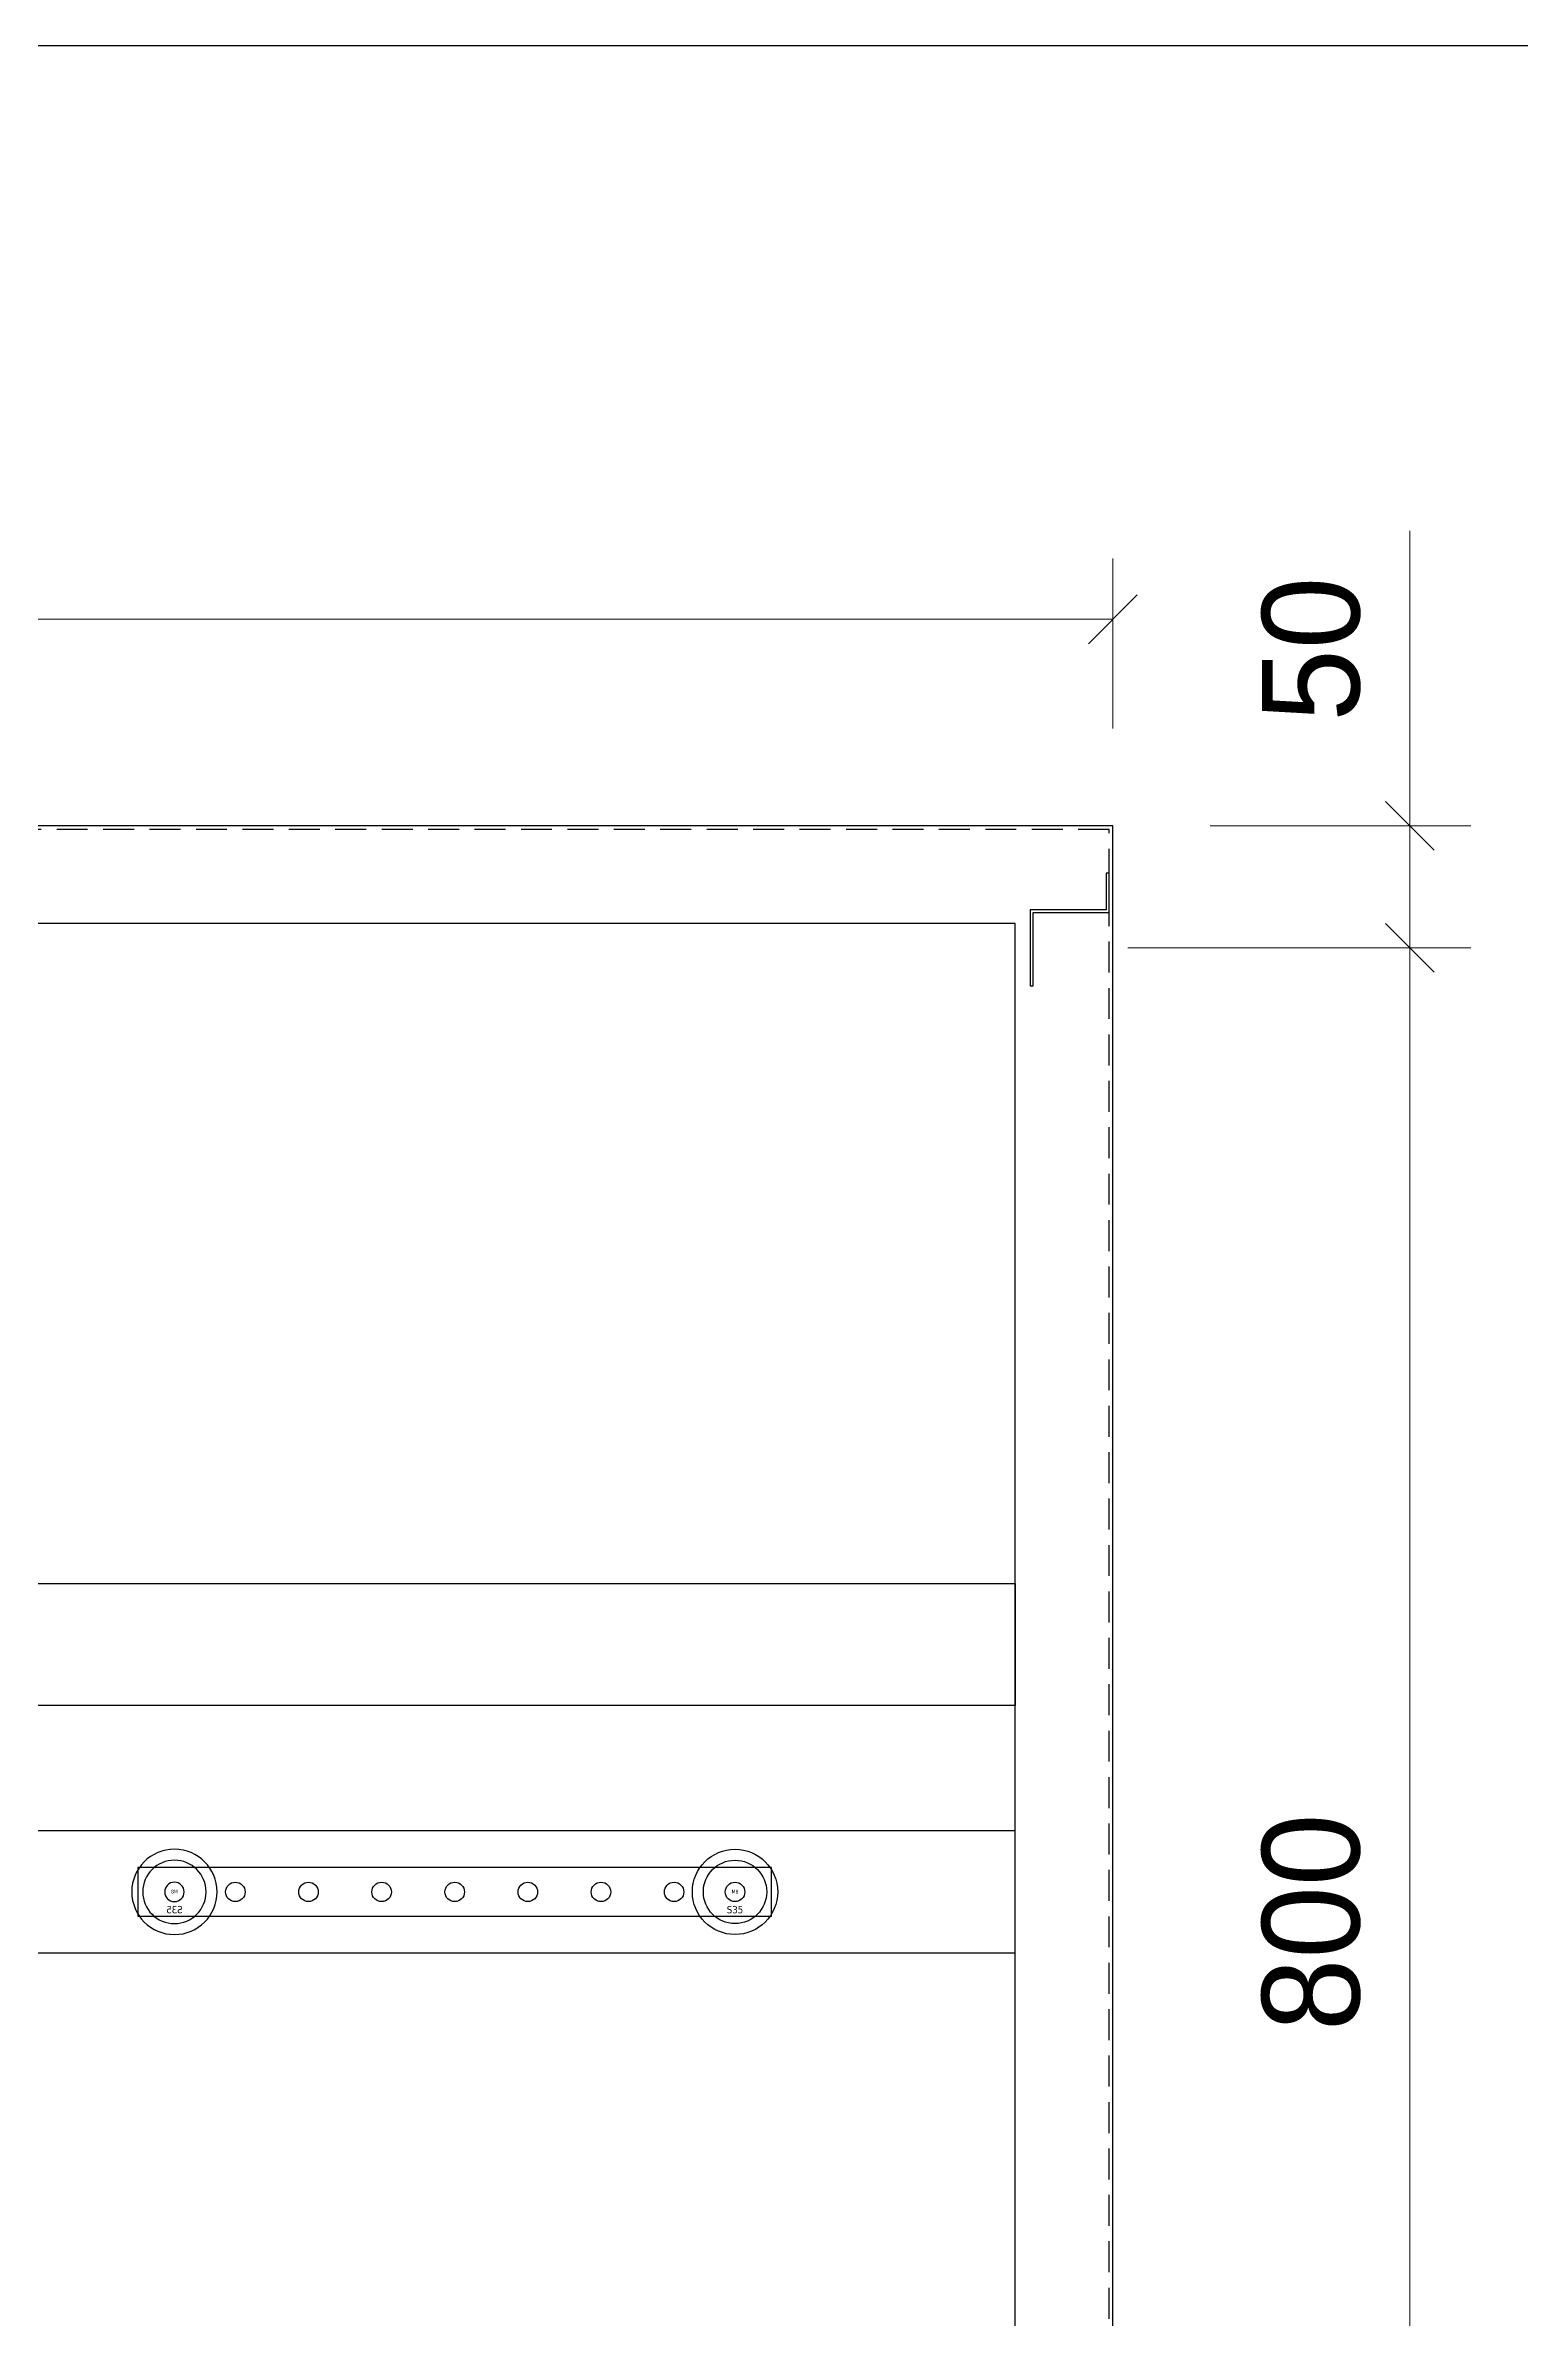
# Model space of a CAD drawing. Header units: millimetres. Extents: x 0 to 5940, y 0 to 4200.
# Drawn here: x 4506 to 5111, y 3267 to 4200 of the extents above; entities that cross this region are included whole.
import ezdxf
from ezdxf.enums import TextEntityAlignment as Align

# ---------------------------------------------------------------- set-up
doc = ezdxf.new("R2010")
doc.units = ezdxf.units.MM
doc.linetypes.add('HIDDENX2', pattern=[19.05, 12.7, -6.35])
doc.layers.add('DIM', color=253, linetype='Continuous')
doc.styles.add('Tahoma (Input Text)', font='tahoma.ttf')
doc.dimstyles.new('Dim-40', dxfattribs={"dimtxt": 40, "dimasz": 20, "dimexe": 25, "dimexo": 40, "dimgap": 20, "dimtad": 1, "dimdec": 0, "dimtxsty": 'Standard', "dimblk": 'OBLIQUE', "dimcen": 15, "dimclrd": 5, "dimclre": 5, "dimclrt": 3, "dimazin": 3, "dimtfac": 1, "dimtdec": 0, "dimtmove": 0, "dimatfit": 3, "dimldrblk": 'ARCHTICK', "dimlwd": 9, "dimlwe": 9})

# ---------------------------------------------------------------- blocks, each defined once
blk = doc.blocks.new('khungtenAsean2')
at = {"color": 7}
blk.add_lwpolyline([(0, 0), (2970, 0), (2970, -2100), (0, -2100)], close=True, dxfattribs=at)
at = {"color": 1, "style": 'Tahoma (Input Text)', "flags": 8}
for tag, p in [('#01', (137.05, -2021.28)), ('#03', (506.57, -2019.3)), ('#05', (1106.63, -2021.28)), ('#07', (1834.68, -2021.28)), ('#09', (2146.72, -2021.28)), ('#02', (98.46, -2081.28)), ('#04', (486.11, -2081.28)), ('#06', (1065.33, -2081.28)), ('#08', (1817.45, -2081.28)), ('#10', (2146.72, -2081.28))]:
    blk.add_attdef(tag, p, '', height=25, dxfattribs=at)
blk.add_attdef('#11', text='', height=25, dxfattribs=at).set_placement((2914.99, -2067.35), align=Align.CENTER)
blk = doc.blocks.new('*D11')
at = {"color": 0, "linetype": 'ByBlock', "lineweight": -2}
for p, q in [((3953.68, 3974.49), (3933.68, 3954.49)), ((4933.68, 3954.49), (4953.68, 3974.49))]:
    blk.add_line(p, q, dxfattribs=at)
at = {"layer": 'Defpoints', "color": 0, "transparency": 16777216}
for p in [(3943.68, 3964.49), (3943.68, 3879.72), (4943.68, 3879.72)]:
    blk.add_point(p, dxfattribs=at)
at = {"layer": 'DIM', "color": 5, "lineweight": 9, "transparency": 16777216}
for p, q in [((3943.68, 3919.72), (3943.68, 3989.49)), ((4943.68, 3919.72), (4943.68, 3989.49)), ((4943.68, 3964.49), (3943.68, 3964.49))]:
    blk.add_line(p, q, dxfattribs=at)
at = {"layer": 'DIM', "color": 3, "transparency": 16777216, "insert": (4443.68, 4004.92), "char_height": 40, "attachment_point": 5}
blk.add_mtext('1000', dxfattribs=at)
blk = doc.blocks.new('_ArchTick')
at = {"color": 0, "const_width": 0.15}
blk.add_lwpolyline([(-0.5, -0.5), (0.5, 0.5)], dxfattribs=at)
blk = doc.blocks.new('_Oblique')
at = {"color": 0, "linetype": 'ByBlock', "lineweight": -2}
blk.add_line((-0.5, -0.5), (0.5, 0.5), dxfattribs=at)
blk = doc.blocks.new('*D12')
at = {"color": 0, "linetype": 'ByBlock', "lineweight": -2}
for p, q in [((5075.56, 3869.72), (5055.56, 3889.72)), ((5055.56, 3839.72), (5075.56, 3819.72))]:
    blk.add_line(p, q, dxfattribs=at)
at = {"layer": 'Defpoints', "color": 0, "transparency": 16777216}
for p in [(4943.68, 3879.72), (4909.78, 3829.72), (5065.56, 3829.72)]:
    blk.add_point(p, dxfattribs=at)
at = {"layer": 'DIM', "color": 5, "lineweight": 9, "transparency": 16777216}
for p, q in [((5065.56, 3879.72), (5065.56, 4000.81)), ((4983.68, 3879.72), (5090.56, 3879.72)), ((5065.56, 3829.72), (5065.56, 3879.72)), ((4949.78, 3829.72), (5090.56, 3829.72))]:
    blk.add_line(p, q, dxfattribs=at)
at = {"layer": 'DIM', "color": 3, "transparency": 16777216, "insert": (5025.14, 3952.23), "char_height": 40, "attachment_point": 5, "rotation": 90}
blk.add_mtext('50', dxfattribs=at)
blk = doc.blocks.new('*D13')
at = {"color": 0, "linetype": 'ByBlock', "lineweight": -2}
for p, q in [((5075.56, 3819.72), (5055.56, 3839.72)), ((5055.56, 3039.72), (5075.56, 3019.72))]:
    blk.add_line(p, q, dxfattribs=at)
at = {"layer": 'Defpoints', "color": 0, "transparency": 16777216}
for p in [(4909.78, 3829.72), (4909.78, 3029.72), (5065.56, 3029.72)]:
    blk.add_point(p, dxfattribs=at)
at = {"layer": 'DIM', "color": 5, "lineweight": 9, "transparency": 16777216}
for p, q in [((4949.78, 3829.72), (5090.56, 3829.72)), ((5065.56, 3829.72), (5065.56, 3029.72)), ((4949.78, 3029.72), (5090.56, 3029.72))]:
    blk.add_line(p, q, dxfattribs=at)
at = {"layer": 'DIM', "color": 3, "transparency": 16777216, "insert": (5025.14, 3429.72), "char_height": 40, "attachment_point": 5, "rotation": 90}
blk.add_mtext('800', dxfattribs=at)
blk = doc.blocks.new('su35-2')
at = {"color": 1}
for radius in [17.5, 13, 4]:
    blk.add_circle((0, -0.09), radius, dxfattribs=at)
at = {"color": 1, "width": 30.0978, "attachment_point": 5}
for s, insert, char_height in [('{\\fTahoma|b0|i0|c0|p34;M8}', (0, 0), 1.5), ('{\\fTahoma|b0|i0|c0|p34;S35}', (0, -7.39), 3)]:
    blk.add_mtext(s, dxfattribs=dict(at, insert=insert, char_height=char_height))

msp = doc.modelspace()

# ---------------------------------------------------------------- linework, layer by layer
at = {"color": 7}
msp.add_lwpolyline([(4943.68, 3879.72), (3943.68, 3879.72), (3943.68, 2179.72), (4943.68, 2179.72)], close=True, dxfattribs=at)
at = {"color": 7, "linetype": 'HIDDENX2'}
msp.add_lwpolyline([(4942.18, 3878.22), (3945.18, 3878.22), (3945.18, 2181.22), (4942.18, 2181.22)], close=True, dxfattribs=at)
at = {"color": 8}
for points in [[(4910.98, 3814.12), (4910.98, 3844.12), (4942.18, 3844.12), (4942.18, 3860.32), (4940.98, 3860.32), (4940.98, 3845.32), (4909.78, 3845.32), (4909.78, 3814.12)], [(3983.68, 3568.72), (4903.68, 3568.72), (4903.68, 3518.72), (3983.68, 3518.72)], [(3983.68, 3417.22), (4903.68, 3417.22), (4903.68, 3467.22), (3983.68, 3467.22)]]:
    msp.add_lwpolyline(points, close=True, dxfattribs=at)
at = {"color": 4}
msp.add_lwpolyline([(4903.68, 3839.72), (3983.68, 3839.72), (3983.68, 2219.72), (4903.68, 2219.72)], close=True, dxfattribs=at)
at = {"color": 2}
msp.add_lwpolyline([(4543.68, 3432.22), (4803.68, 3432.22), (4803.68, 3452.22), (4543.68, 3452.22)], close=True, dxfattribs=at)
for centre in [(4583.68, 3442.22), (4613.68, 3442.22), (4643.68, 3442.22), (4673.68, 3442.22), (4703.68, 3442.22), (4733.68, 3442.22), (4763.68, 3442.22)]:
    msp.add_circle(centre, 4, dxfattribs=at)

# ---------------------------------------------------------------- block references
at = {"color": 7, "xscale": 2, "yscale": 2, "zscale": 2}
msp.add_blockref('khungtenAsean2', (0, 4200), dxfattribs=at)
at = {"color": 2, "xscale": -1}
msp.add_blockref('su35-2', (4558.68, 3442.31), dxfattribs=at)
at = {"color": 2}
msp.add_blockref('su35-2', (4788.68, 3442.31), dxfattribs=at)

# ---------------------------------------------------------------- dimensions: what is measured, and where the dimension line sits
at = {"layer": 'DIM', "color": 7}
dim = msp.add_linear_dim(base=(3943.68, 3964.49), p1=(4943.68, 3879.72), p2=(3943.68, 3879.72), angle=180, dimstyle='Dim-40', dxfattribs=at)
dim.commit()
dim.dimension.update_dxf_attribs({"geometry": '*D11', "text_midpoint": (4443.68, 3964.49), "dimtype": 160})
at = {"layer": 'DIM', "color": 2}
dim = msp.add_linear_dim(base=(5065.56, 3829.72), p1=(4943.68, 3879.72), p2=(4909.78, 3829.72), angle=90, dimstyle='Dim-40', dxfattribs=at)
dim.commit()
dim.dimension.update_dxf_attribs({"geometry": '*D12', "text_midpoint": (5065.56, 3952.23), "dimtype": 160})
dim = msp.add_linear_dim(base=(5065.56, 3029.72), p1=(4909.78, 3829.72), p2=(4909.78, 3029.72), angle=90, dimstyle='Dim-40', dxfattribs=at)
dim.commit()
dim.dimension.update_dxf_attribs({"geometry": '*D13', "text_midpoint": (5025.14, 3429.72)})

doc.saveas('drawing.dxf')
